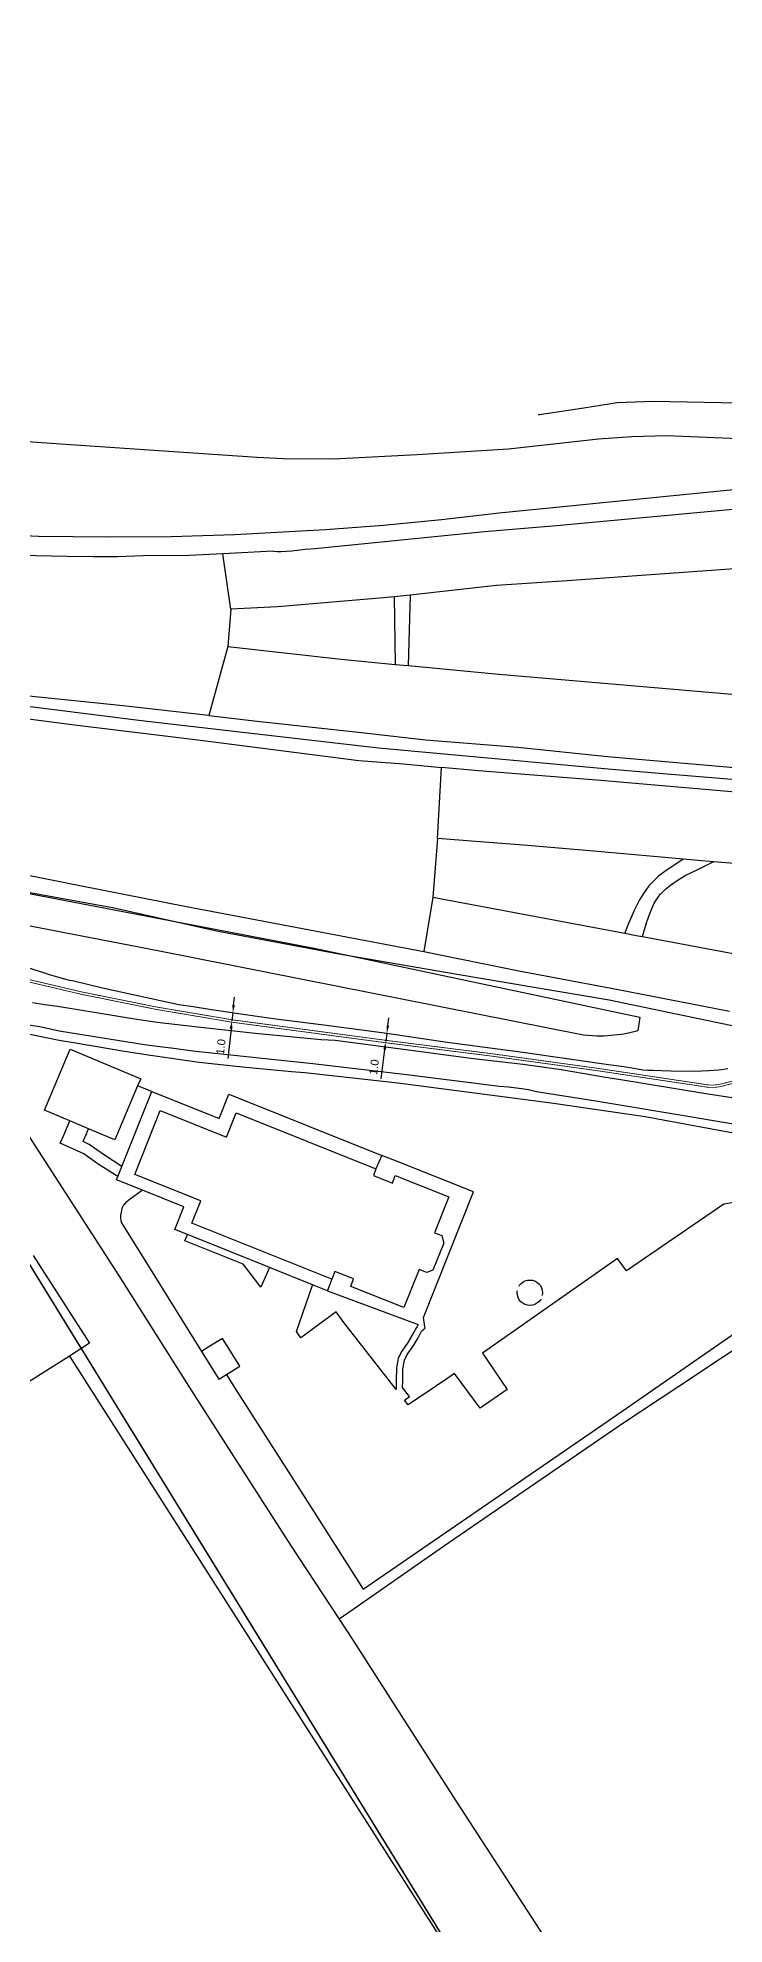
# Model space of a CAD drawing. Header units: millimetres. Extents: x 111502 to 977541, y 8702 to 1044108.
# Drawn here: x 486336.1 to 486421.9, y 235432.8 to 235668.6 of the extents above; entities that cross this region are included whole.
import ezdxf

# ---------------------------------------------------------------- set-up
doc = ezdxf.new("R2010")
doc.units = ezdxf.units.MM
doc.header["$LTSCALE"] = 0.25
doc.linetypes.add('DASHED2', pattern=[9.525, 6.35, -3.175])
for name, color, linetype in [('E HVSS As Laid Dimensions', 30, 'Continuous'), ('E HVSS As Laid HV', 10, 'Continuous'), ('X HVSS Site Background', 8, 'Continuous'), ('X HVSS Site Outline', 210, 'Continuous')]:
    doc.layers.add(name, color=color, linetype=linetype)
doc.styles.add('Arial', font='arial.ttf')
doc.dimstyles.new('HVSS AsLaid', dxfattribs={"dimtxt": 1, "dimasz": 1, "dimexe": 0, "dimexo": 0, "dimgap": 0.5, "dimtad": 1, "dimdec": 1, "dimzin": 1, "dimdsep": 46, "dimtxsty": 'Arial', "dimcen": 0.09, "dimadec": 0, "dimazin": 0, "dimtfac": 1, "dimtdec": 1, "dimtmove": 0, "dimatfit": 3, "dimfxl": 1, "dimtolj": 1, "dimtzin": 0, "dimarcsym": 0})

# ---------------------------------------------------------------- blocks, each defined once
blk = doc.blocks.new('OS MAP 060722')
at = {"layer": 'X HVSS Site Background'}
for points in [[(-2406.18, -3504.01), (-2402.03, -3503.31), (-2397.53, -3503.16), (-2384.78, -3503.41), (-2346.73, -3505.31), (-2344.58, -3505.21), (-2310.58, -3496.31), (-2292.48, -3491.51), (-2283.93, -3489.01), (-2279.73, -3484.91), (-2278.43, -3483.46), (-2277.23, -3481.96), (-2276.28, -3480.61), (-2275.23, -3479.01), (-2274.28, -3477.36), (-2273.38, -3475.61), (-2272.53, -3473.91), (-2272.43, -3473.61), (-2271.38, -3471.21), (-2270.48, -3468.81), (-2270.03, -3467.46)], [(-2534.63, -3503.11), (-2531.43, -3503.51), (-2497.08, -3506.71), (-2471.58, -3508.51), (-2447.03, -3510.16), (-2443.73, -3510.31), (-2437.48, -3510.36), (-2427.03, -3509.81), (-2415.63, -3509.11), (-2404.38, -3507.86), (-2400.18, -3507.56), (-2395.83, -3507.46), (-2358.98, -3509.01), (-2356.48, -3509.51)], [(-2411.92, -3504.83), (-2411.73, -3504.81), (-2406.18, -3504.01)], [(-2293.53, -3507.81), (-2293.55, -3507.81), (-2310.58, -3509.66), (-2331.28, -3511.51), (-2346.08, -3512.81), (-2370.03, -3515.06), (-2409.63, -3518.76), (-2418.63, -3519.51), (-2439.83, -3521.61), (-2441.03, -3521.71), (-2442.68, -3521.91), (-2444.03, -3522.01), (-2444.48, -3522.01), (-2444.93, -3521.96), (-2445.03, -3521.91), (-2451.33, -3522.26)], [(-2356.48, -3509.51), (-2356.68, -3511.26), (-2361.03, -3511.86), (-2388.33, -3514.31), (-2416.78, -3517.16), (-2423.98, -3518.01), (-2431.23, -3518.71), (-2438.48, -3519.26), (-2449.88, -3519.86), (-2457.78, -3520.11), (-2465.68, -3520.16), (-2474.38, -3520.06), (-2497.23, -3519.01), (-2506.68, -3518.41), (-2519.78, -3517.31), (-2529.23, -3516.31), (-2539.13, -3515.11), (-2577.11, -3510.74)], [(-2451.33, -3522.26), (-2455.53, -3522.46), (-2461.23, -3522.51), (-2464.48, -3522.61), (-2467.48, -3522.61), (-2470.78, -3522.56), (-2480.58, -3522.36), (-2488.28, -3522.16)], [(-2450.33, -3529.16), (-2451.33, -3522.26)], [(-2588.94, -3524.11), (-2569.58, -3527.46), (-2536.68, -3532.71), (-2504.23, -3537.61), (-2495.93, -3538.76), (-2461.48, -3543.06), (-2431.88, -3546.51), (-2402.68, -3549.16), (-2396.28, -3549.71), (-2371.98, -3551.71), (-2343.93, -3553.81), (-2311.18, -3556.06), (-2310.58, -3556.16), (-2280.83, -3557.81), (-2257.93, -3558.71), (-2220.63, -3559.56), (-2191.18, -3560.06), (-2182.08, -3560.36)], [(-2383.14, -3523.83), (-2383.28, -3523.84), (-2408.26, -3525.6), (-2417.1, -3526.22), (-2427.91, -3527.4)], [(-2427.91, -3527.4), (-2429.91, -3527.61)], [(-2427.91, -3527.4), (-2428.17, -3536.21)], [(-2450.33, -3529.16), (-2450.68, -3533.81)], [(-2429.91, -3527.61), (-2431.23, -3527.76), (-2444.48, -3528.86), (-2450.33, -3529.16)], [(-2429.91, -3527.61), (-2429.76, -3536.06)], [(-2450.68, -3533.81), (-2453.09, -3542.47)], [(-2450.68, -3533.81), (-2436.53, -3535.41), (-2429.76, -3536.06)], [(-2429.76, -3536.06), (-2428.17, -3536.21)], [(-2428.17, -3536.21), (-2417.28, -3537.26), (-2389.13, -3539.66), (-2384.88, -3540.03), (-2384.5, -3540.06)], [(-2453.09, -3542.47), (-2455.33, -3542.21), (-2463.78, -3541.26), (-2477.63, -3539.81), (-2488.78, -3538.31), (-2491.11, -3537.98)], [(-2603.56, -3540.64), (-2523.58, -3555.31), (-2487.33, -3562.46), (-2439.68, -3571.56), (-2399.18, -3580.16), (-2399.43, -3581.86)], [(-2602.84, -3539.82), (-2577.09, -3544.69), (-2559.9, -3547.84), (-2542.33, -3550.95), (-2522.99, -3555.26), (-2502.98, -3559.21), (-2491.57, -3561.27), (-2477.49, -3564.21), (-2464.91, -3566.5), (-2452.12, -3569.38), (-2437.03, -3572.19), (-2422.01, -3574.79), (-2403.01, -3578), (-2386.84, -3581.36), (-2371.65, -3584.09), (-2347.76, -3590.01), (-2338.48, -3591.88), (-2308.36, -3598.57), (-2292.93, -3600.48), (-2283.98, -3602.18), (-2275.9, -3605.19), (-2263.86, -3610.83), (-2257.8, -3614.67), (-2223.95, -3641.91)], [(-2480.8, -3542.22), (-2469.88, -3543.61), (-2454.43, -3545.51), (-2434.33, -3548.06), (-2428.73, -3548.51), (-2423.98, -3548.94)], [(-2453.09, -3542.47), (-2447.03, -3543.16), (-2433.98, -3544.56), (-2425.98, -3545.51), (-2414.43, -3546.41), (-2403.23, -3547.56), (-2388.33, -3548.86), (-2377.13, -3549.91), (-2363.53, -3551.01), (-2354.58, -3551.76), (-2342.08, -3552.61), (-2328.18, -3553.66), (-2310.58, -3554.81), (-2304.38, -3555.26), (-2279.23, -3556.66), (-2257.83, -3557.46), (-2255.43, -3557.56), (-2252.98, -3557.56)], [(-2424.48, -3557.81), (-2423.98, -3548.94)], [(-2253.08, -3560.11), (-2263.98, -3559.76), (-2291.78, -3558.66), (-2310.58, -3557.46), (-2322.03, -3556.66), (-2335.93, -3555.81), (-2352.58, -3554.46), (-2368.48, -3553.36), (-2386.28, -3552.11), (-2404.08, -3550.56), (-2419.38, -3549.36), (-2423.98, -3548.94)], [(-2399.43, -3581.86), (-2400.28, -3582.06), (-2401.18, -3582.26), (-2402.78, -3582.46), (-2403.68, -3582.51), (-2404.58, -3582.51), (-2406.23, -3582.41), (-2459.23, -3571.91), (-2484.93, -3566.96)], [(-2424.48, -3557.81), (-2425.08, -3565.16)], [(-2393.78, -3560.4), (-2396.08, -3560.21), (-2405.43, -3559.36), (-2413.73, -3558.66), (-2419.68, -3558.21), (-2424.48, -3557.81)], [(-2393.78, -3560.4), (-2396.07, -3561.96), (-2396.87, -3562.52), (-2398.07, -3563.72), (-2398.74, -3564.71), (-2399.25, -3565.51), (-2399.92, -3566.82), (-2400.72, -3568.72), (-2401.08, -3569.67)], [(-2390.01, -3560.72), (-2393.78, -3560.4)], [(-2388.18, -3586.61), (-2389.33, -3586.76), (-2390.58, -3586.86), (-2392.33, -3586.96), (-2395.33, -3586.91), (-2396.53, -3586.86), (-2397.53, -3586.81), (-2398.18, -3586.81), (-2398.83, -3586.76), (-2399.93, -3586.56), (-2401.18, -3586.36), (-2403.13, -3586.11), (-2413.83, -3584.56), (-2423.28, -3583.31), (-2430.83, -3582.21), (-2438.68, -3581.16), (-2444.68, -3580.41), (-2448.18, -3579.91), (-2452.98, -3579.21), (-2455.03, -3578.86), (-2456.83, -3578.61), (-2466.38, -3576.51), (-2470.13, -3575.61), (-2470.48, -3575.56), (-2471.08, -3575.41), (-2471.83, -3575.21), (-2471.93, -3575.16), (-2472.98, -3574.86), (-2473.68, -3574.61), (-2481.48, -3572.21)], [(-2483.47, -3560.89), (-2481.73, -3561.21), (-2469.18, -3563.71), (-2455.88, -3566.31), (-2426.18, -3571.96)], [(-2398.88, -3570.08), (-2398.35, -3568.35), (-2397.96, -3567.2), (-2397.41, -3565.91), (-2396.89, -3565.14), (-2396.61, -3564.76), (-2396.54, -3564.69), (-2396, -3564.14), (-2395.36, -3563.66), (-2394.42, -3562.99), (-2393.54, -3562.46), (-2391.93, -3561.69), (-2390.62, -3561.03), (-2390.01, -3560.72)], [(-2272.53, -3568.81), (-2281.43, -3568.26), (-2288.03, -3568.01), (-2300.18, -3567.31), (-2310.58, -3566.56), (-2321.88, -3565.81), (-2334.18, -3564.96), (-2344.28, -3564.36), (-2356.58, -3563.36), (-2365.29, -3562.79), (-2371.83, -3562.36), (-2378.83, -3561.66), (-2389.93, -3560.72), (-2390.01, -3560.72)], [(-2425.08, -3565.16), (-2426.18, -3571.96)], [(-2425.08, -3565.16), (-2401.08, -3569.67)], [(-2475.13, -3578.31), (-2473.58, -3578.56), (-2471.98, -3578.76), (-2462.08, -3580.41), (-2459.53, -3580.76), (-2454.43, -3581.36), (-2447.28, -3582.16), (-2439.03, -3582.96), (-2437.28, -3583.01), (-2429.08, -3584.11), (-2419.98, -3585.31), (-2413.78, -3586.01), (-2409.03, -3586.71), (-2406.13, -3587.21), (-2403.48, -3587.66), (-2401.58, -3587.96), (-2391.18, -3589.66), (-2386.63, -3590.36)], [(-2401.08, -3569.67), (-2399.67, -3569.93), (-2398.88, -3570.08)], [(-2426.18, -3571.96), (-2414.33, -3574.36), (-2402.13, -3576.66), (-2387.98, -3579.41)], [(-2398.88, -3570.08), (-2398.86, -3570.08), (-2388.88, -3571.96), (-2371.53, -3575.31), (-2368.73, -3575.83)], [(-2476.18, -3581.01), (-2474.18, -3581.31), (-2471.78, -3581.86), (-2461.13, -3583.56), (-2459.53, -3583.76), (-2457.43, -3584.01), (-2455.08, -3584.36), (-2440.08, -3585.96), (-2427.98, -3587.36), (-2416.73, -3588.76), (-2415.63, -3588.86), (-2414.28, -3589.01), (-2413.13, -3589.21), (-2412.13, -3589.46), (-2404.43, -3590.66), (-2392.93, -3592.56), (-2385.53, -3593.81)], [(-2480.63, -3587.26), (-2480.43, -3586.11), (-2479.58, -3581.46), (-2471.78, -3583.01), (-2469.98, -3583.31), (-2463.38, -3584.46), (-2460.38, -3584.91), (-2454.28, -3585.76), (-2448.88, -3586.36), (-2442.73, -3586.96), (-2441.08, -3587.06), (-2429.43, -3588.36), (-2410.28, -3590.86), (-2398.53, -3592.56), (-2385.23, -3595.01), (-2382.18, -3595.61), (-2381.33, -3595.76), (-2378.33, -3596.56), (-2377.58, -3596.81), (-2368.23, -3599.61), (-2364.58, -3600.76), (-2364.58, -3602.26), (-2364.98, -3603.21)], [(-2470.45, -3593.11), (-2473.62, -3591.77), (-2470.4, -3584.15), (-2461.59, -3587.87), (-2461.97, -3588.75)], [(-2480.63, -3587.26), (-2464.38, -3612.41), (-2455.58, -3626.31), (-2450.23, -3634.66), (-2442.88, -3646.16), (-2436.78, -3655.41)], [(-2461.97, -3588.75), (-2464.82, -3595.49), (-2468.11, -3594.1)], [(-2460.21, -3589.46), (-2461.97, -3588.75)], [(-2463.95, -3598.81), (-2460.21, -3589.46)], [(-2460.21, -3589.46), (-2451.78, -3592.84), (-2450.56, -3589.8), (-2431.45, -3597.43)], [(-2471.21, -3594.92), (-2470.45, -3593.11)], [(-2468.11, -3594.1), (-2470.45, -3593.11)], [(-2437.69, -3612.92), (-2455.18, -3605.92), (-2454.06, -3603.12), (-2462.34, -3599.8), (-2459.15, -3591.83), (-2450.88, -3595.14), (-2449.67, -3592.13), (-2432.18, -3599.12)], [(-2464.46, -3600.09), (-2466.89, -3598.52), (-2468.69, -3597.24), (-2471.64, -3595.92), (-2471.21, -3594.92)], [(-2468.8, -3595.71), (-2468.11, -3594.1)], [(-2463.95, -3598.81), (-2466.13, -3597.4), (-2468.02, -3596.06), (-2468.8, -3595.71)], [(-2431.45, -3597.43), (-2431.46, -3597.45), (-2432.18, -3599.12)], [(-2384.47, -3602.81), (-2388.68, -3603.53), (-2400.88, -3611.85), (-2402, -3610.34), (-2418.85, -3622.17), (-2415.77, -3626.71), (-2419.14, -3629.02), (-2422.35, -3624.7), (-2423.33, -3625.36), (-2424.73, -3626.31), (-2428.14, -3628.61), (-2428.6, -3628.02), (-2427.99, -3627.58), (-2428.85, -3626.46), (-2428.84, -3625.64), (-2428.81, -3624.1), (-2428.63, -3623.04), (-2428.27, -3622.32), (-2427.51, -3621.26), (-2426.92, -3620.22), (-2426.47, -3619.42), (-2426.19, -3619.15), (-2426.16, -3619.13), (-2426.04, -3619), (-2426.06, -3618.86), (-2426.22, -3617.68), (-2419.97, -3602), (-2429.6, -3598.17), (-2431.45, -3597.43)], [(-2461.36, -3601.79), (-2464.62, -3600.49), (-2464.46, -3600.09)], [(-2464.46, -3600.09), (-2463.95, -3598.81)], [(-2432.18, -3599.12), (-2432.48, -3599.96), (-2430.13, -3600.91), (-2429.78, -3599.96), (-2423.08, -3602.61), (-2424.88, -3607.11), (-2423.93, -3607.46), (-2423.68, -3608.41), (-2425.08, -3611.76), (-2425.83, -3612.06), (-2426.78, -3611.71), (-2428.68, -3616.46)], [(-2461.36, -3601.79), (-2463.06, -3603.04), (-2463.29, -3603.19), (-2463.49, -3603.38), (-2463.73, -3603.66), (-2463.96, -3604.09), (-2464.05, -3604.53), (-2464.11, -3604.94), (-2464.12, -3605.3), (-2464.08, -3605.59), (-2464.01, -3605.85), (-2460.63, -3611.27), (-2454, -3621.93)], [(-2455.74, -3607.34), (-2457.33, -3606.71), (-2456.19, -3603.87), (-2461.36, -3601.79)], [(-2445.49, -3611.45), (-2446.57, -3613.9), (-2447.9, -3612.16), (-2448.76, -3611.03), (-2456.08, -3608.12), (-2455.74, -3607.34)], [(-2445.49, -3611.45), (-2445.99, -3611.25), (-2455.74, -3607.34)], [(-2450.88, -3624.83), (-2450.48, -3625.46), (-2449.93, -3626.31), (-2441.07, -3640.2), (-2433.78, -3651.66), (-2402.48, -3630.16), (-2377.22, -3612.66), (-2379.8, -3609.22), (-2378.98, -3608.81), (-2377.33, -3608.11), (-2375.03, -3607.26), (-2373.73, -3606.86), (-2372.38, -3606.51), (-2369.98, -3605.86), (-2368.48, -3605.71), (-2367.68, -3605.76), (-2367.08, -3605.86), (-2366.53, -3605.96), (-2366.13, -3606.06)], [(-2366.13, -3606.06), (-2367.03, -3608.21), (-2394.33, -3626.31), (-2401.43, -3631.01), (-2423.73, -3646.31), (-2434.48, -3653.81), (-2436.78, -3655.41)], [(-2475.03, -3609.96), (-2467.98, -3620.91), (-2470.51, -3622.51)], [(-2440.12, -3613.6), (-2445.49, -3611.45)], [(-2428.68, -3616.46), (-2435.33, -3613.81), (-2434.98, -3612.86), (-2437.33, -3611.96), (-2437.69, -3612.92)], [(-2438.25, -3614.37), (-2437.23, -3614.75), (-2426.9, -3618.59), (-2427.04, -3618.81), (-2427.11, -3618.93), (-2427.62, -3619.82), (-2428.18, -3620.83), (-2428.96, -3621.9), (-2429.4, -3622.79), (-2429.61, -3624.02), (-2429.64, -3625.63), (-2429.65, -3626.68), (-2429.76, -3626.53), (-2436.18, -3618.31), (-2437.16, -3616.98), (-2441.56, -3620.23), (-2442.12, -3619.46), (-2440.13, -3613.66), (-2440.12, -3613.6)], [(-2438.25, -3614.37), (-2440.12, -3613.6)], [(-2437.69, -3612.92), (-2438.24, -3614.34), (-2438.25, -3614.37)], [(-2411.58, -3615.4), (-2411.62, -3615.48), (-2411.82, -3615.72), (-2412.06, -3615.92), (-2412.34, -3616.06), (-2412.63, -3616.15), (-2412.63, -3616.15), (-2412.94, -3616.18), (-2413.25, -3616.15), (-2413.55, -3616.06), (-2413.83, -3615.92), (-2414.07, -3615.72), (-2414.26, -3615.48), (-2414.41, -3615.2), (-2414.5, -3614.91), (-2414.53, -3614.6), (-2414.52, -3614.41), (-2414.5, -3614.3)], [(-2414.3, -3613.78), (-2414.26, -3613.71), (-2414.07, -3613.47), (-2413.83, -3613.28), (-2413.55, -3613.13), (-2413.25, -3613.04), (-2412.94, -3613.01), (-2412.63, -3613.04), (-2412.34, -3613.13), (-2412.06, -3613.28), (-2411.82, -3613.47), (-2411.74, -3613.56), (-2411.62, -3613.71), (-2411.48, -3613.99), (-2411.39, -3614.29), (-2411.36, -3614.6), (-2411.39, -3614.91), (-2411.4, -3614.95)], [(-2450.88, -3624.83), (-2449.2, -3623.78), (-2450.37, -3621.9), (-2451.37, -3620.3), (-2452.95, -3621.28), (-2454, -3621.93)], [(-2470.51, -3622.51), (-2476.48, -3626.31), (-2478.03, -3627.31)], [(-2470.51, -3622.51), (-2413.14, -3712.45), (-2425.5, -3720.21)], [(-2454, -3621.93), (-2451.83, -3625.42), (-2450.88, -3624.83)], [(-2436.78, -3655.41), (-2435.13, -3657.96), (-2422.58, -3677.51), (-2411.23, -3694.96), (-2405.68, -3703.61), (-2401.13, -3710.86)]]:
    blk.add_lwpolyline(points, dxfattribs=at)
blk = doc.blocks.new('*D1609')
at = {"layer": 'Defpoints', "color": 0, "transparency": 16777216}
for p in [(486360.39, 235545.68), (486360.39, 235545.68), (486360.5, 235546.68)]:
    blk.add_point(p, dxfattribs=at)
at = {"layer": 'E HVSS As Laid Dimensions', "color": 0, "lineweight": -2, "transparency": 16777216}
for p, q in [((486360.61, 235547.67), (486360.73, 235548.66)), ((486360.5, 235546.68), (486360.39, 235545.68)), ((486360.28, 235544.69), (486359.87, 235540.99))]:
    blk.add_line(p, q, dxfattribs=at)
at = {"layer": 'E HVSS As Laid Dimensions', "color": 0, "transparency": 16777216}
for points in [[(486360.11, 235544.71), (486360.45, 235544.67), (486360.39, 235545.68)], [(486360.45, 235547.69), (486360.78, 235547.65), (486360.5, 235546.68)]]:
    blk.add_solid(points, dxfattribs=at)
at = {"layer": 'E HVSS As Laid Dimensions', "color": 0, "transparency": 16777216, "insert": (486359.01, 235542.45), "char_height": 1, "attachment_point": 5, "rotation": 83.6158, "style": 'Arial'}
blk.add_mtext('\\A1;1.0', dxfattribs=at)
blk = doc.blocks.new('*D1610')
at = {"layer": 'Defpoints', "color": 0, "transparency": 16777216}
for p in [(486379.75, 235544.1), (486379.62, 235543.11), (486379.62, 235543.11)]:
    blk.add_point(p, dxfattribs=at)
at = {"layer": 'E HVSS As Laid Dimensions', "color": 0, "lineweight": -2, "transparency": 16777216}
for p, q in [((486379.88, 235545.09), (486380.02, 235546.08)), ((486379.75, 235544.1), (486379.62, 235543.11)), ((486379.48, 235542.12), (486378.99, 235538.43))]:
    blk.add_line(p, q, dxfattribs=at)
at = {"layer": 'E HVSS As Laid Dimensions', "color": 0, "transparency": 16777216}
for points in [[(486379.72, 235545.11), (486380.05, 235545.07), (486379.75, 235544.1)], [(486379.32, 235542.14), (486379.65, 235542.1), (486379.62, 235543.11)]]:
    blk.add_solid(points, dxfattribs=at)
at = {"layer": 'E HVSS As Laid Dimensions', "color": 0, "transparency": 16777216, "insert": (486378.17, 235539.91), "char_height": 1, "attachment_point": 5, "rotation": 82.3596, "style": 'Arial'}
blk.add_mtext('\\A1;1.0', dxfattribs=at)

msp = doc.modelspace()

# ---------------------------------------------------------------- linework, layer by layer
at = {"lineweight": 0}
msp.add_circle((488727.82, 239008.33), 11388.42, dxfattribs=at)
at = {"layer": 'E HVSS As Laid HV', "linetype": 'DASHED2', "lineweight": 0, "const_width": 0.1, "flags": 128}
for points in [[(486379.64, 235543.26), (486360.41, 235545.83, -0.023673), (486332.33, 235551.49), (486324.66, 235553.23), (486321.73, 235553.85, 0.151069), (486315.58, 235553.36), (486312.45, 235552.24)], [(486379.6, 235542.96), (486360.37, 235545.53, -0.023673), (486332.26, 235551.2), (486324.59, 235552.94), (486321.66, 235553.56, 0.151242), (486315.69, 235553.07), (486312.55, 235551.95)], [(486581.77, 235477.13, -0.142235), (486574.7, 235470.89, -0.072219), (486566.54, 235470.8, -0.017665), (486561.98, 235471.8, -0.017665), (486529.06, 235480.42), (486517.36, 235483.8, 0.405593), (486514.82, 235482.53, -0.213093), (486513.9, 235482.5), (486506.59, 235484.32, -0.129956), (486503.73, 235487.22, -0.007595), (486490.43, 235506.83, 0.08446), (486477.87, 235515.66), (486474.49, 235517.2), (486469.69, 235522.48, 0.020898), (486465.24, 235524.52, 0.020788), (486449.14, 235530.87, 0.020796), (486425.27, 235538.15, 0.113382), (486422.15, 235537.97, -0.14342), (486419.19, 235537.8, 0.008707), (486379.63, 235543.26)], [(486582.02, 235476.96, -0.142875), (486574.79, 235470.6, -0.074238), (486566.31, 235470.53, -0.017664), (486561.91, 235471.5, -0.017664), (486528.98, 235480.13), (486517.27, 235483.51, 0.424823), (486515.07, 235482.33, -0.233705), (486513.81, 235482.21), (486506.48, 235484.04, -0.130888), (486503.48, 235487.06, -0.00758), (486490.2, 235506.64, 0.084274), (486477.74, 235515.39), (486474.31, 235516.95), (486469.5, 235522.23, 0.020684), (486465.12, 235524.25, 0.020794), (486449.05, 235530.59, 0.020786), (486425.21, 235537.86, 0.112575), (486422.25, 235537.69, -0.142491), (486419.13, 235537.51, 0.008704), (486379.6, 235542.96)]]:
    msp.add_lwpolyline(points, format="xyb", dxfattribs=at)
at = {"layer": 'X HVSS Site Outline', "lineweight": 0, "const_width": 0.2, "flags": 128}
msp.add_lwpolyline([(486265.67, 235524.4), (486311.36, 235553.86), (486397.44, 235413.86), (486348.67, 235383.04), (486340.01, 235381.53), (486258.22, 235519.59), (486265.72, 235524.32)], dxfattribs=at)

# ---------------------------------------------------------------- block references
at = {"layer": 'E HVSS As Laid HV', "linetype": 'DASHED2', "lineweight": 0}
msp.add_blockref('OS MAP 060722', (488810.58, 239126.31), dxfattribs=at)

# ---------------------------------------------------------------- dimensions: what is measured, and where the dimension line sits
at = {"layer": 'E HVSS As Laid Dimensions'}
for p1, p2, picture, middle in [((486360.5, 235546.68), (486360.39, 235545.68), '*D1609', (486359.01, 235542.45)), ((486379.75, 235544.1), (486379.62, 235543.11), '*D1610', (486378.17, 235539.91))]:
    dim = msp.add_aligned_dim(p1=p1, p2=p2, distance=0, dimstyle='HVSS AsLaid', dxfattribs=at)
    dim.commit()
    dim.dimension.update_dxf_attribs({"geometry": picture, "text_midpoint": middle})

doc.saveas('drawing.dxf')
